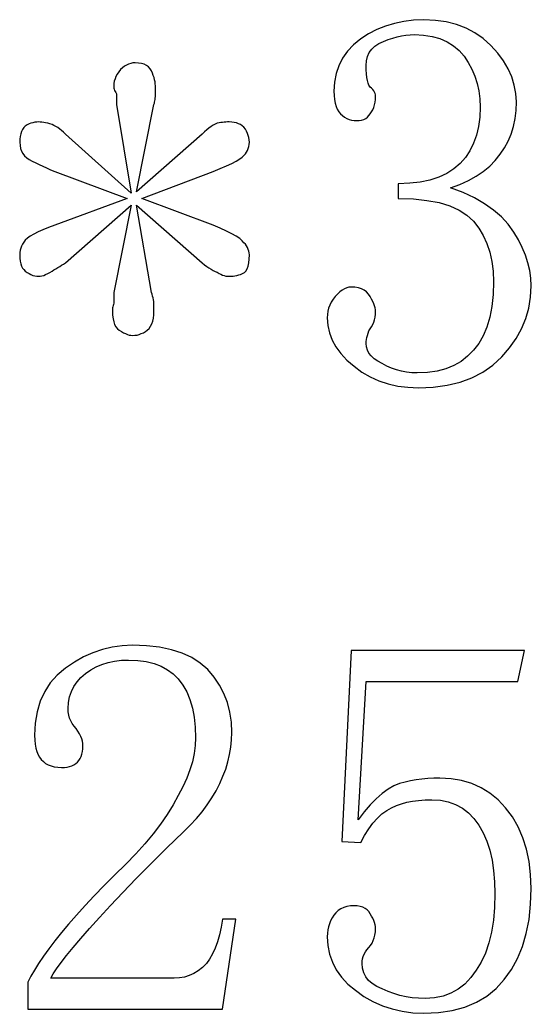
# Model space of a CAD drawing. Extents: x -190 to 190, y -140 to 140.
# Drawn here: x -150.57 to -145.28, y -105.75 to -95.47 of the extents above; entities that cross this region are included whole.
import ezdxf

# ---------------------------------------------------------------- set-up
doc = ezdxf.new("R2010")
doc.units = 0
doc.header["$MEASUREMENT"] = 0
doc.layers.get('0').update_dxf_attribs({"linetype": 'CONTINUOUS'})

msp = doc.modelspace()

# ---------------------------------------------------------------- linework, layer by layer
for points in [[(-145.289004, -98.338994), (-145.282998, -98.222002), (-145.282998, -98.222002), (-145.286992, -98.142998), (-145.286992, -98.142998), (-145.298008, -98.063994), (-145.298008, -98.063994), (-145.316006, -97.984004), (-145.316006, -97.984004), (-145.341992, -97.905), (-145.341992, -97.905), (-145.375, -97.825996), (-145.375, -97.825996), (-145.41499, -97.745996), (-145.41499, -97.745996), (-145.463008, -97.667002), (-145.463008, -97.667002), (-145.520996, -97.585996), (-145.520996, -97.585996), (-145.58999, -97.51), (-145.58999, -97.51), (-145.671992, -97.44), (-145.671992, -97.44), (-145.76501, -97.374004), (-145.76501, -97.374004), (-145.87, -97.314004), (-145.87, -97.314004), (-145.987002, -97.259004), (-145.987002, -97.259004), (-146.116006, -97.207998), (-146.116006, -97.207998), (-146.020996, -97.173994), (-146.020996, -97.173994), (-145.932002, -97.135), (-145.932002, -97.135), (-145.852002, -97.09), (-145.852002, -97.09), (-145.777998, -97.041006), (-145.777998, -97.041006), (-145.712002, -96.986006), (-145.712002, -96.986006), (-145.653994, -96.925996), (-145.653994, -96.925996), (-145.602002, -96.860996), (-145.602002, -96.860996), (-145.557998, -96.795996), (-145.557998, -96.795996), (-145.520996, -96.725996), (-145.520996, -96.725996), (-145.49001, -96.652998), (-145.49001, -96.652998), (-145.465996, -96.575996), (-145.465996, -96.575996), (-145.448994, -96.493994), (-145.448994, -96.493994), (-145.438994, -96.409004), (-145.438994, -96.409004), (-145.436006, -96.32), (-145.436006, -96.32), (-145.440996, -96.232998), (-145.440996, -96.232998), (-145.457002, -96.147002), (-145.457002, -96.147002), (-145.484004, -96.063008), (-145.484004, -96.063008), (-145.522002, -95.978994), (-145.522002, -95.978994), (-145.56999, -95.896992), (-145.56999, -95.896992), (-145.629004, -95.816006), (-145.629004, -95.816006), (-145.698994, -95.735996), (-145.698994, -95.735996), (-145.777998, -95.665996), (-145.777998, -95.665996), (-145.863994, -95.607002), (-145.863994, -95.607002), (-145.955996, -95.559004), (-145.955996, -95.559004), (-146.055, -95.521006), (-146.055, -95.521006), (-146.161006, -95.494004), (-146.161006, -95.494004), (-146.274004, -95.477998), (-146.274004, -95.477998), (-146.394004, -95.472002), (-146.394004, -95.472002), (-146.498994, -95.476006), (-146.498994, -95.476006), (-146.59999, -95.487998), (-146.59999, -95.487998), (-146.697002, -95.507998), (-146.697002, -95.507998), (-146.790996, -95.536006), (-146.790996, -95.536006), (-146.88, -95.572002), (-146.88, -95.572002), (-146.965, -95.615), (-146.965, -95.615), (-147.047002, -95.667002), (-147.047002, -95.667002), (-147.12, -95.729004), (-147.12, -95.729004), (-147.182998, -95.795996), (-147.182998, -95.795996), (-147.233994, -95.867998), (-147.233994, -95.867998), (-147.273008, -95.945996), (-147.273008, -95.945996), (-147.302002, -96.027998), (-147.302002, -96.027998), (-147.319004, -96.115996), (-147.319004, -96.115996), (-147.323994, -96.207998), (-147.323994, -96.207998), (-147.322998, -96.253994), (-147.322998, -96.253994), (-147.319004, -96.295996), (-147.319004, -96.295996), (-147.312002, -96.332998), (-147.312002, -96.332998), (-147.302002, -96.367002), (-147.302002, -96.367002), (-147.288994, -96.397002), (-147.288994, -96.397002), (-147.273008, -96.422998), (-147.273008, -96.422998), (-147.255, -96.445), (-147.255, -96.445), (-147.23501, -96.462998), (-147.23501, -96.462998), (-147.212998, -96.478994), (-147.212998, -96.478994), (-147.19, -96.491006), (-147.19, -96.491006), (-147.167002, -96.500996), (-147.167002, -96.500996), (-147.141992, -96.507998), (-147.141992, -96.507998), (-147.116006, -96.513008), (-147.116006, -96.513008), (-147.088008, -96.514004), (-147.088008, -96.514004), (-147.062002, -96.513008), (-147.062002, -96.513008), (-147.037002, -96.507998), (-147.037002, -96.507998), (-147.01501, -96.500996), (-147.01501, -96.500996), (-146.99499, -96.491006), (-146.99499, -96.491006), (-146.978008, -96.478994), (-146.978008, -96.478994), (-146.962998, -96.462998), (-146.962998, -96.462998), (-146.948994, -96.445), (-146.948994, -96.445), (-146.935, -96.423994), (-146.935, -96.423994), (-146.921992, -96.401992), (-146.921992, -96.401992), (-146.911992, -96.377002), (-146.911992, -96.377002), (-146.904004, -96.351992), (-146.904004, -96.351992), (-146.897998, -96.323994), (-146.897998, -96.323994), (-146.89501, -96.295), (-146.89501, -96.295), (-146.893994, -96.263994), (-146.893994, -96.263994), (-146.89501, -96.247998), (-146.89501, -96.247998), (-146.897998, -96.232998), (-146.897998, -96.232998), (-146.904004, -96.219004), (-146.904004, -96.219004), (-146.911992, -96.205), (-146.911992, -96.205), (-146.921992, -96.192002), (-146.921992, -96.192002), (-146.935, -96.179004), (-146.935, -96.179004), (-146.948994, -96.167002), (-146.948994, -96.167002), (-146.961006, -96.148994), (-146.961006, -96.148994), (-146.97, -96.125996), (-146.97, -96.125996), (-146.978008, -96.098994), (-146.978008, -96.098994), (-146.982998, -96.066992), (-146.982998, -96.066992), (-146.988008, -96.031006), (-146.988008, -96.031006), (-146.99, -95.99), (-146.99, -95.99), (-146.990996, -95.945), (-146.990996, -95.945), (-146.987002, -95.895), (-146.987002, -95.895), (-146.975996, -95.85), (-146.975996, -95.85), (-146.957998, -95.81), (-146.957998, -95.81), (-146.932002, -95.775), (-146.932002, -95.775), (-146.899004, -95.742998), (-146.899004, -95.742998), (-146.858008, -95.717002), (-146.858008, -95.717002), (-146.810996, -95.695), (-146.810996, -95.695), (-146.762998, -95.675996), (-146.762998, -95.675996), (-146.715996, -95.660996), (-146.715996, -95.660996), (-146.67, -95.647998), (-146.67, -95.647998), (-146.625, -95.637998), (-146.625, -95.637998), (-146.58, -95.631006), (-146.58, -95.631006), (-146.53499, -95.627002), (-146.53499, -95.627002), (-146.491006, -95.625), (-146.491006, -95.625), (-146.395996, -95.63), (-146.395996, -95.63), (-146.307002, -95.642998), (-146.307002, -95.642998), (-146.227002, -95.665996), (-146.227002, -95.665996), (-146.153008, -95.697998), (-146.153008, -95.697998), (-146.087002, -95.739004), (-146.087002, -95.739004), (-146.028994, -95.787998), (-146.028994, -95.787998), (-145.977002, -95.847002), (-145.977002, -95.847002), (-145.932998, -95.912998), (-145.932998, -95.912998), (-145.896006, -95.981006), (-145.896006, -95.981006), (-145.86499, -96.052998), (-145.86499, -96.052998), (-145.841006, -96.129004), (-145.841006, -96.129004), (-145.824004, -96.207002), (-145.824004, -96.207002), (-145.814004, -96.29), (-145.814004, -96.29), (-145.811006, -96.375), (-145.811006, -96.375), (-145.815, -96.478994), (-145.815, -96.478994), (-145.827998, -96.575996), (-145.827998, -96.575996), (-145.849004, -96.665996), (-145.849004, -96.665996), (-145.879004, -96.749004), (-145.879004, -96.749004), (-145.917002, -96.826006), (-145.917002, -96.826006), (-145.963994, -96.895996), (-145.963994, -96.895996), (-146.018994, -96.957998), (-146.018994, -96.957998), (-146.082998, -97.014004), (-146.082998, -97.014004), (-146.155996, -97.060996), (-146.155996, -97.060996), (-146.237998, -97.098994), (-146.237998, -97.098994), (-146.33, -97.129004), (-146.33, -97.129004), (-146.43, -97.15), (-146.43, -97.15), (-146.539004, -97.162998), (-146.539004, -97.162998), (-146.658008, -97.167002), (-146.658008, -97.167002), (-146.658008, -97.32), (-146.658008, -97.32), (-146.502002, -97.323994), (-146.502002, -97.323994), (-146.362002, -97.338994), (-146.362002, -97.338994), (-146.236006, -97.362998), (-146.236006, -97.362998), (-146.125, -97.397002), (-146.125, -97.397002), (-146.028994, -97.44), (-146.028994, -97.44), (-145.946992, -97.492998), (-145.946992, -97.492998), (-145.88, -97.556006), (-145.88, -97.556006), (-145.825, -97.625996), (-145.825, -97.625996), (-145.777998, -97.702998), (-145.777998, -97.702998), (-145.74, -97.786006), (-145.74, -97.786006), (-145.71001, -97.875), (-145.71001, -97.875), (-145.688994, -97.970996), (-145.688994, -97.970996), (-145.676006, -98.072998), (-145.676006, -98.072998), (-145.671992, -98.181006), (-145.671992, -98.181006), (-145.676006, -98.314004), (-145.676006, -98.314004), (-145.688994, -98.436992), (-145.688994, -98.436992), (-145.71001, -98.549004), (-145.71001, -98.549004), (-145.74, -98.65), (-145.74, -98.65), (-145.777998, -98.741006), (-145.777998, -98.741006), (-145.825, -98.82), (-145.825, -98.82), (-145.88, -98.889004), (-145.88, -98.889004), (-145.94001, -98.952002), (-145.94001, -98.952002), (-146.007002, -99.005), (-146.007002, -99.005), (-146.082002, -99.047998), (-146.082002, -99.047998), (-146.165996, -99.082002), (-146.165996, -99.082002), (-146.257002, -99.105996), (-146.257002, -99.105996), (-146.356006, -99.12), (-146.356006, -99.12), (-146.463008, -99.125), (-146.463008, -99.125), (-146.518008, -99.122998), (-146.518008, -99.122998), (-146.571992, -99.117002), (-146.571992, -99.117002), (-146.625, -99.107002), (-146.625, -99.107002), (-146.677002, -99.092998), (-146.677002, -99.092998), (-146.726992, -99.076006), (-146.726992, -99.076006), (-146.776006, -99.054004), (-146.776006, -99.054004), (-146.824004, -99.027998), (-146.824004, -99.027998), (-146.869004, -99.002998), (-146.869004, -99.002998), (-146.906006, -98.977002), (-146.906006, -98.977002), (-146.937002, -98.949004), (-146.937002, -98.949004), (-146.961006, -98.918994), (-146.961006, -98.918994), (-146.978008, -98.887998), (-146.978008, -98.887998), (-146.988008, -98.853994), (-146.988008, -98.853994), (-146.990996, -98.82), (-146.990996, -98.82), (-146.99, -98.798994), (-146.99, -98.798994), (-146.988008, -98.779004), (-146.988008, -98.779004), (-146.982998, -98.757998), (-146.982998, -98.757998), (-146.978008, -98.736006), (-146.978008, -98.736006), (-146.97, -98.713008), (-146.97, -98.713008), (-146.961006, -98.69), (-146.961006, -98.69), (-146.948994, -98.667002), (-146.948994, -98.667002), (-146.935, -98.645996), (-146.935, -98.645996), (-146.921992, -98.623994), (-146.921992, -98.623994), (-146.911992, -98.6), (-146.911992, -98.6), (-146.904004, -98.573994), (-146.904004, -98.573994), (-146.897998, -98.545996), (-146.897998, -98.545996), (-146.89501, -98.517002), (-146.89501, -98.517002), (-146.893994, -98.485996), (-146.893994, -98.485996), (-146.89501, -98.47), (-146.89501, -98.47), (-146.897998, -98.451006), (-146.897998, -98.451006), (-146.904004, -98.430996), (-146.904004, -98.430996), (-146.911992, -98.408994), (-146.911992, -98.408994), (-146.921992, -98.385996), (-146.921992, -98.385996), (-146.935, -98.36), (-146.935, -98.36), (-146.948994, -98.332998), (-146.948994, -98.332998), (-146.966992, -98.307998), (-146.966992, -98.307998), (-146.988008, -98.286006), (-146.988008, -98.286006), (-147.011992, -98.267998), (-147.011992, -98.267998), (-147.03999, -98.254004), (-147.03999, -98.254004), (-147.071006, -98.243994), (-147.071006, -98.243994), (-147.106006, -98.237998), (-147.106006, -98.237998), (-147.144004, -98.236006), (-147.144004, -98.236006), (-147.167998, -98.237998), (-147.167998, -98.237998), (-147.192002, -98.243994), (-147.192002, -98.243994), (-147.21499, -98.254004), (-147.21499, -98.254004), (-147.239004, -98.267998), (-147.239004, -98.267998), (-147.263008, -98.286006), (-147.263008, -98.286006), (-147.286992, -98.307998), (-147.286992, -98.307998), (-147.311006, -98.332998), (-147.311006, -98.332998), (-147.332998, -98.362002), (-147.332998, -98.362002), (-147.350996, -98.390996), (-147.350996, -98.390996), (-147.367002, -98.422002), (-147.367002, -98.422002), (-147.378994, -98.453994), (-147.378994, -98.453994), (-147.387002, -98.487002), (-147.387002, -98.487002), (-147.392002, -98.521006), (-147.392002, -98.521006), (-147.394004, -98.555996), (-147.394004, -98.555996), (-147.387998, -98.633994), (-147.387998, -98.633994), (-147.370996, -98.71), (-147.370996, -98.71), (-147.342998, -98.784004), (-147.342998, -98.784004), (-147.302998, -98.855), (-147.302998, -98.855), (-147.251992, -98.923994), (-147.251992, -98.923994), (-147.19, -98.990996), (-147.19, -98.990996), (-147.116006, -99.055996), (-147.116006, -99.055996), (-147.035, -99.115), (-147.035, -99.115), (-146.947998, -99.165), (-146.947998, -99.165), (-146.858008, -99.205), (-146.858008, -99.205), (-146.762002, -99.237002), (-146.762002, -99.237002), (-146.662998, -99.26), (-146.662998, -99.26), (-146.557998, -99.272998), (-146.557998, -99.272998), (-146.449004, -99.278008), (-146.449004, -99.278008), (-146.295996, -99.270996), (-146.295996, -99.270996), (-146.152002, -99.252002), (-146.152002, -99.252002), (-146.018994, -99.219004), (-146.018994, -99.219004), (-145.896006, -99.174004), (-145.896006, -99.174004), (-145.782988, -99.115), (-145.782988, -99.115), (-145.680996, -99.042998), (-145.680996, -99.042998), (-145.587998, -98.957998), (-145.587998, -98.957998), (-145.506992, -98.865), (-145.506992, -98.865), (-145.438994, -98.768008), (-145.438994, -98.768008), (-145.382998, -98.667002), (-145.382998, -98.667002), (-145.338994, -98.562002), (-145.338994, -98.562002), (-145.307998, -98.452998), (-145.307998, -98.452998), (-145.289004, -98.338994)], [(-149.311006, -97.32), (-148.573994, -97.042002), (-148.573994, -97.042002), (-148.5, -97.010996), (-148.5, -97.010996), (-148.435, -96.982998), (-148.435, -96.982998), (-148.38, -96.957002), (-148.38, -96.957002), (-148.333994, -96.932998), (-148.333994, -96.932998), (-148.297998, -96.910996), (-148.297998, -96.910996), (-148.271992, -96.892002), (-148.271992, -96.892002), (-148.25501, -96.875), (-148.25501, -96.875), (-148.24, -96.859004), (-148.24, -96.859004), (-148.228008, -96.840996), (-148.228008, -96.840996), (-148.218008, -96.822002), (-148.218008, -96.822002), (-148.21, -96.802998), (-148.21, -96.802998), (-148.203994, -96.782002), (-148.203994, -96.782002), (-148.201006, -96.76), (-148.201006, -96.76), (-148.199004, -96.735996), (-148.199004, -96.735996), (-148.201006, -96.712998), (-148.201006, -96.712998), (-148.203994, -96.69), (-148.203994, -96.69), (-148.21, -96.667002), (-148.21, -96.667002), (-148.218008, -96.646006), (-148.218008, -96.646006), (-148.228008, -96.624004), (-148.228008, -96.624004), (-148.24, -96.603994), (-148.24, -96.603994), (-148.25501, -96.582998), (-148.25501, -96.582998), (-148.271992, -96.569004), (-148.271992, -96.569004), (-148.28999, -96.555996), (-148.28999, -96.555996), (-148.31001, -96.546006), (-148.31001, -96.546006), (-148.332002, -96.537998), (-148.332002, -96.537998), (-148.356006, -96.532002), (-148.356006, -96.532002), (-148.380996, -96.529004), (-148.380996, -96.529004), (-148.407998, -96.527998), (-148.407998, -96.527998), (-148.424004, -96.527998), (-148.424004, -96.527998), (-148.441006, -96.529004), (-148.441006, -96.529004), (-148.458008, -96.53), (-148.458008, -96.53), (-148.476006, -96.532002), (-148.476006, -96.532002), (-148.494004, -96.535), (-148.494004, -96.535), (-148.513008, -96.537998), (-148.513008, -96.537998), (-148.532998, -96.542002), (-148.532998, -96.542002), (-148.552998, -96.551006), (-148.552998, -96.551006), (-148.573994, -96.562002), (-148.573994, -96.562002), (-148.59501, -96.575996), (-148.59501, -96.575996), (-148.617002, -96.592002), (-148.617002, -96.592002), (-148.638994, -96.61), (-148.638994, -96.61), (-148.662002, -96.63), (-148.662002, -96.63), (-148.686006, -96.652998), (-148.686006, -96.652998), (-149.366006, -97.25), (-149.366006, -97.25), (-149.185996, -96.346992), (-149.185996, -96.346992), (-149.182002, -96.335), (-149.182002, -96.335), (-149.178994, -96.322002), (-149.178994, -96.322002), (-149.176006, -96.308994), (-149.176006, -96.308994), (-149.174004, -96.295), (-149.174004, -96.295), (-149.173008, -96.280996), (-149.173008, -96.280996), (-149.171992, -96.266006), (-149.171992, -96.266006), (-149.171992, -96.25), (-149.171992, -96.25), (-149.171992, -96.235), (-149.171992, -96.235), (-149.171992, -96.22), (-149.171992, -96.22), (-149.171992, -96.205), (-149.171992, -96.205), (-149.171992, -96.190996), (-149.171992, -96.190996), (-149.171992, -96.177998), (-149.171992, -96.177998), (-149.171992, -96.165), (-149.171992, -96.165), (-149.171992, -96.152998), (-149.171992, -96.152998), (-149.173008, -96.132998), (-149.173008, -96.132998), (-149.175, -96.112002), (-149.175, -96.112002), (-149.178994, -96.091006), (-149.178994, -96.091006), (-149.185, -96.069004), (-149.185, -96.069004), (-149.193008, -96.047002), (-149.193008, -96.047002), (-149.202002, -96.024004), (-149.202002, -96.024004), (-149.212998, -96), (-149.212998, -96), (-149.226992, -95.977998), (-149.226992, -95.977998), (-149.243994, -95.959004), (-149.243994, -95.959004), (-149.263994, -95.944004), (-149.263994, -95.944004), (-149.287998, -95.932002), (-149.287998, -95.932002), (-149.315, -95.923994), (-149.315, -95.923994), (-149.345996, -95.918994), (-149.345996, -95.918994), (-149.38, -95.917002), (-149.38, -95.917002), (-149.404004, -95.917998), (-149.404004, -95.917998), (-149.426992, -95.922002), (-149.426992, -95.922002), (-149.449004, -95.93), (-149.449004, -95.93), (-149.470996, -95.94), (-149.470996, -95.94), (-149.491992, -95.951992), (-149.491992, -95.951992), (-149.513008, -95.967998), (-149.513008, -95.967998), (-149.533008, -95.986006), (-149.533008, -95.986006), (-149.551006, -96.01), (-149.551006, -96.01), (-149.566992, -96.033994), (-149.566992, -96.033994), (-149.58, -96.057998), (-149.58, -96.057998), (-149.589004, -96.082002), (-149.589004, -96.082002), (-149.597002, -96.105), (-149.597002, -96.105), (-149.600996, -96.129004), (-149.600996, -96.129004), (-149.601992, -96.152998), (-149.601992, -96.152998), (-149.601992, -96.165), (-149.601992, -96.165), (-149.6, -96.176992), (-149.6, -96.176992), (-149.597002, -96.189004), (-149.597002, -96.189004), (-149.592998, -96.201006), (-149.592998, -96.201006), (-149.588008, -96.212002), (-149.588008, -96.212002), (-149.582002, -96.224004), (-149.582002, -96.224004), (-149.573994, -96.235996), (-149.573994, -96.235996), (-149.573994, -96.249004), (-149.573994, -96.249004), (-149.573994, -96.262002), (-149.573994, -96.262002), (-149.573994, -96.277002), (-149.573994, -96.277002), (-149.573994, -96.292998), (-149.573994, -96.292998), (-149.573994, -96.31), (-149.573994, -96.31), (-149.573994, -96.327998), (-149.573994, -96.327998), (-149.573994, -96.346992), (-149.573994, -96.346992), (-149.422002, -97.264004), (-149.422002, -97.264004), (-150.102002, -96.652998), (-150.102002, -96.652998), (-150.122002, -96.634004), (-150.122002, -96.634004), (-150.142002, -96.617002), (-150.142002, -96.617002), (-150.161992, -96.601006), (-150.161992, -96.601006), (-150.181992, -96.587002), (-150.181992, -96.587002), (-150.200996, -96.575), (-150.200996, -96.575), (-150.221006, -96.565), (-150.221006, -96.565), (-150.241006, -96.555996), (-150.241006, -96.555996), (-150.263994, -96.547998), (-150.263994, -96.547998), (-150.286006, -96.542002), (-150.286006, -96.542002), (-150.307002, -96.537002), (-150.307002, -96.537002), (-150.326992, -96.532998), (-150.326992, -96.532998), (-150.345996, -96.53), (-150.345996, -96.53), (-150.363994, -96.529004), (-150.363994, -96.529004), (-150.38, -96.527998), (-150.38, -96.527998), (-150.4, -96.529004), (-150.4, -96.529004), (-150.42, -96.530996), (-150.42, -96.530996), (-150.43999, -96.536006), (-150.43999, -96.536006), (-150.459004, -96.542002), (-150.459004, -96.542002), (-150.479004, -96.548994), (-150.479004, -96.548994), (-150.499004, -96.559004), (-150.499004, -96.559004), (-150.518994, -96.57), (-150.518994, -96.57), (-150.534004, -96.587002), (-150.534004, -96.587002), (-150.545996, -96.606006), (-150.545996, -96.606006), (-150.555996, -96.626992), (-150.555996, -96.626992), (-150.564004, -96.651006), (-150.564004, -96.651006), (-150.57001, -96.677002), (-150.57001, -96.677002), (-150.572998, -96.706006), (-150.572998, -96.706006), (-150.573994, -96.735996), (-150.573994, -96.735996), (-150.572002, -96.771006), (-150.572002, -96.771006), (-150.566992, -96.801992), (-150.566992, -96.801992), (-150.556992, -96.831006), (-150.556992, -96.831006), (-150.543008, -96.855996), (-150.543008, -96.855996), (-150.525, -96.878994), (-150.525, -96.878994), (-150.502998, -96.9), (-150.502998, -96.9), (-150.477012, -96.917002), (-150.477012, -96.917002), (-150.445, -96.932998), (-150.445, -96.932998), (-150.41, -96.95), (-150.41, -96.95), (-150.373994, -96.966992), (-150.373994, -96.966992), (-150.336992, -96.985), (-150.336992, -96.985), (-150.297002, -97.002998), (-150.297002, -97.002998), (-150.255996, -97.021992), (-150.255996, -97.021992), (-150.213008, -97.042002), (-150.213008, -97.042002), (-149.462998, -97.32), (-149.462998, -97.32), (-150.213008, -97.597002), (-150.213008, -97.597002), (-150.277002, -97.621006), (-150.277002, -97.621006), (-150.335, -97.644004), (-150.335, -97.644004), (-150.38499, -97.666006), (-150.38499, -97.666006), (-150.428994, -97.687998), (-150.428994, -97.687998), (-150.465996, -97.709004), (-150.465996, -97.709004), (-150.496006, -97.73), (-150.496006, -97.73), (-150.518994, -97.75), (-150.518994, -97.75), (-150.534004, -97.77), (-150.534004, -97.77), (-150.545996, -97.791006), (-150.545996, -97.791006), (-150.555996, -97.811992), (-150.555996, -97.811992), (-150.564004, -97.833994), (-150.564004, -97.833994), (-150.57001, -97.855996), (-150.57001, -97.855996), (-150.572998, -97.879004), (-150.572998, -97.879004), (-150.573994, -97.902998), (-150.573994, -97.902998), (-150.572998, -97.937002), (-150.572998, -97.937002), (-150.57001, -97.967998), (-150.57001, -97.967998), (-150.564004, -97.995), (-150.564004, -97.995), (-150.555996, -98.018994), (-150.555996, -98.018994), (-150.545996, -98.039004), (-150.545996, -98.039004), (-150.534004, -98.056006), (-150.534004, -98.056006), (-150.518994, -98.07), (-150.518994, -98.07), (-150.499004, -98.084004), (-150.499004, -98.084004), (-150.479004, -98.096992), (-150.479004, -98.096992), (-150.459004, -98.107002), (-150.459004, -98.107002), (-150.43999, -98.115), (-150.43999, -98.115), (-150.42, -98.121006), (-150.42, -98.121006), (-150.4, -98.123994), (-150.4, -98.123994), (-150.38, -98.125), (-150.38, -98.125), (-150.363994, -98.123994), (-150.363994, -98.123994), (-150.345996, -98.121006), (-150.345996, -98.121006), (-150.326992, -98.115), (-150.326992, -98.115), (-150.307002, -98.107002), (-150.307002, -98.107002), (-150.286006, -98.096992), (-150.286006, -98.096992), (-150.263994, -98.084004), (-150.263994, -98.084004), (-150.241006, -98.07), (-150.241006, -98.07), (-150.221006, -98.057998), (-150.221006, -98.057998), (-150.200996, -98.045996), (-150.200996, -98.045996), (-150.181992, -98.034004), (-150.181992, -98.034004), (-150.161992, -98.022002), (-150.161992, -98.022002), (-150.142002, -98.01), (-150.142002, -98.01), (-150.122002, -97.997998), (-150.122002, -97.997998), (-150.102002, -97.985996), (-150.102002, -97.985996), (-149.422002, -97.388994), (-149.422002, -97.388994), (-149.601992, -98.292002), (-149.601992, -98.292002), (-149.601992, -98.310996), (-149.601992, -98.310996), (-149.601992, -98.329004), (-149.601992, -98.329004), (-149.601992, -98.346006), (-149.601992, -98.346006), (-149.601992, -98.362002), (-149.601992, -98.362002), (-149.601992, -98.376992), (-149.601992, -98.376992), (-149.601992, -98.39), (-149.601992, -98.39), (-149.601992, -98.402998), (-149.601992, -98.402998), (-149.606006, -98.415), (-149.606006, -98.415), (-149.609004, -98.427002), (-149.609004, -98.427002), (-149.611992, -98.439004), (-149.611992, -98.439004), (-149.614004, -98.451006), (-149.614004, -98.451006), (-149.615, -98.462002), (-149.615, -98.462002), (-149.616006, -98.474004), (-149.616006, -98.474004), (-149.616006, -98.485996), (-149.616006, -98.485996), (-149.615, -98.527998), (-149.615, -98.527998), (-149.61, -98.563994), (-149.61, -98.563994), (-149.602998, -98.597002), (-149.602998, -98.597002), (-149.592998, -98.625), (-149.592998, -98.625), (-149.580996, -98.647998), (-149.580996, -98.647998), (-149.565, -98.667002), (-149.565, -98.667002), (-149.546992, -98.681006), (-149.546992, -98.681006), (-149.523008, -98.695), (-149.523008, -98.695), (-149.500996, -98.707998), (-149.500996, -98.707998), (-149.48, -98.717998), (-149.48, -98.717998), (-149.461006, -98.725996), (-149.461006, -98.725996), (-149.442002, -98.732002), (-149.442002, -98.732002), (-149.424004, -98.735), (-149.424004, -98.735), (-149.407998, -98.736006), (-149.407998, -98.736006), (-149.384004, -98.735), (-149.384004, -98.735), (-149.360996, -98.732002), (-149.360996, -98.732002), (-149.339004, -98.725996), (-149.339004, -98.725996), (-149.316992, -98.717998), (-149.316992, -98.717998), (-149.295996, -98.707998), (-149.295996, -98.707998), (-149.275, -98.695), (-149.275, -98.695), (-149.25499, -98.681006), (-149.25499, -98.681006), (-149.237012, -98.662998), (-149.237012, -98.662998), (-149.221006, -98.642002), (-149.221006, -98.642002), (-149.207998, -98.617998), (-149.207998, -98.617998), (-149.197998, -98.59), (-149.197998, -98.59), (-149.191006, -98.559004), (-149.191006, -98.559004), (-149.187002, -98.523994), (-149.187002, -98.523994), (-149.185996, -98.485996), (-149.185996, -98.485996), (-149.185996, -98.480996), (-149.185996, -98.480996), (-149.185996, -98.475), (-149.185996, -98.475), (-149.185996, -98.467002), (-149.185996, -98.467002), (-149.185996, -98.457002), (-149.185996, -98.457002), (-149.185996, -98.445), (-149.185996, -98.445), (-149.185996, -98.431992), (-149.185996, -98.431992), (-149.185996, -98.417002), (-149.185996, -98.417002), (-149.185996, -98.401006), (-149.185996, -98.401006), (-149.187998, -98.384004), (-149.187998, -98.384004), (-149.191006, -98.367002), (-149.191006, -98.367002), (-149.195, -98.348994), (-149.195, -98.348994), (-149.19999, -98.33), (-149.19999, -98.33), (-149.205996, -98.310996), (-149.205996, -98.310996), (-149.212998, -98.292002), (-149.212998, -98.292002), (-149.366006, -97.388994), (-149.366006, -97.388994), (-148.686006, -97.985996), (-148.686006, -97.985996), (-148.662002, -98.005), (-148.662002, -98.005), (-148.638994, -98.022998), (-148.638994, -98.022998), (-148.617002, -98.037998), (-148.617002, -98.037998), (-148.59501, -98.052002), (-148.59501, -98.052002), (-148.573994, -98.063994), (-148.573994, -98.063994), (-148.552998, -98.075), (-148.552998, -98.075), (-148.532998, -98.082998), (-148.532998, -98.082998), (-148.513008, -98.095), (-148.513008, -98.095), (-148.494004, -98.104004), (-148.494004, -98.104004), (-148.476006, -98.112002), (-148.476006, -98.112002), (-148.458008, -98.117998), (-148.458008, -98.117998), (-148.441006, -98.122002), (-148.441006, -98.122002), (-148.424004, -98.123994), (-148.424004, -98.123994), (-148.407998, -98.125), (-148.407998, -98.125), (-148.387998, -98.125), (-148.387998, -98.125), (-148.367998, -98.122998), (-148.367998, -98.122998), (-148.348008, -98.12), (-148.348008, -98.12), (-148.328008, -98.116006), (-148.328008, -98.116006), (-148.308994, -98.110996), (-148.308994, -98.110996), (-148.288994, -98.105), (-148.288994, -98.105), (-148.268994, -98.096992), (-148.268994, -98.096992), (-148.25, -98.087002), (-148.25, -98.087002), (-148.23499, -98.07), (-148.23499, -98.07), (-148.222002, -98.047998), (-148.222002, -98.047998), (-148.212002, -98.02), (-148.212002, -98.02), (-148.205, -97.986992), (-148.205, -97.986992), (-148.201006, -97.947998), (-148.201006, -97.947998), (-148.199004, -97.902998), (-148.199004, -97.902998), (-148.201006, -97.882998), (-148.201006, -97.882998), (-148.203994, -97.864004), (-148.203994, -97.864004), (-148.21, -97.846006), (-148.21, -97.846006), (-148.218008, -97.827998), (-148.218008, -97.827998), (-148.228008, -97.810996), (-148.228008, -97.810996), (-148.24, -97.793994), (-148.24, -97.793994), (-148.25501, -97.777998), (-148.25501, -97.777998), (-148.271992, -97.756992), (-148.271992, -97.756992), (-148.297998, -97.735), (-148.297998, -97.735), (-148.333994, -97.710996), (-148.333994, -97.710996), (-148.38, -97.685), (-148.38, -97.685), (-148.435, -97.657002), (-148.435, -97.657002), (-148.5, -97.627998), (-148.5, -97.627998), (-148.573994, -97.597002), (-148.573994, -97.597002), (-149.311006, -97.32)], [(-148.758994, -102.789004), (-148.755, -102.9), (-148.755, -102.9), (-148.758994, -102.98), (-148.758994, -102.98), (-148.77, -103.061992), (-148.77, -103.061992), (-148.788008, -103.146006), (-148.788008, -103.146006), (-148.813994, -103.230996), (-148.813994, -103.230996), (-148.847002, -103.317998), (-148.847002, -103.317998), (-148.888008, -103.407002), (-148.888008, -103.407002), (-148.936006, -103.497002), (-148.936006, -103.497002), (-148.986992, -103.592998), (-148.986992, -103.592998), (-149.047998, -103.690996), (-149.047998, -103.690996), (-149.116992, -103.790996), (-149.116992, -103.790996), (-149.194004, -103.892002), (-149.194004, -103.892002), (-149.28, -103.995), (-149.28, -103.995), (-149.373994, -104.098994), (-149.373994, -104.098994), (-149.477002, -104.206006), (-149.477002, -104.206006), (-149.592998, -104.318994), (-149.592998, -104.318994), (-149.702002, -104.427998), (-149.702002, -104.427998), (-149.803994, -104.532998), (-149.803994, -104.532998), (-149.899004, -104.634004), (-149.899004, -104.634004), (-149.987002, -104.732002), (-149.987002, -104.732002), (-150.068994, -104.825), (-150.068994, -104.825), (-150.143994, -104.914004), (-150.143994, -104.914004), (-150.212002, -104.998994), (-150.212002, -104.998994), (-150.273994, -105.080996), (-150.273994, -105.080996), (-150.32999, -105.157998), (-150.32999, -105.157998), (-150.38, -105.232002), (-150.38, -105.232002), (-150.423008, -105.300996), (-150.423008, -105.300996), (-150.46, -105.365996), (-150.46, -105.365996), (-150.490996, -105.427998), (-150.490996, -105.427998), (-150.490996, -105.705996), (-150.490996, -105.705996), (-148.477002, -105.705996), (-148.477002, -105.705996), (-148.338008, -104.775), (-148.338008, -104.775), (-148.477002, -104.775), (-148.477002, -104.775), (-148.490996, -104.859004), (-148.490996, -104.859004), (-148.507998, -104.937002), (-148.507998, -104.937002), (-148.527998, -105.008994), (-148.527998, -105.008994), (-148.552002, -105.074004), (-148.552002, -105.074004), (-148.579004, -105.134004), (-148.579004, -105.134004), (-148.61, -105.187002), (-148.61, -105.187002), (-148.644004, -105.232998), (-148.644004, -105.232998), (-148.68499, -105.274004), (-148.68499, -105.274004), (-148.727998, -105.307998), (-148.727998, -105.307998), (-148.772998, -105.336006), (-148.772998, -105.336006), (-148.820996, -105.357998), (-148.820996, -105.357998), (-148.871006, -105.374004), (-148.871006, -105.374004), (-148.922998, -105.382998), (-148.922998, -105.382998), (-148.976992, -105.385996), (-148.976992, -105.385996), (-150.25499, -105.385996), (-150.25499, -105.385996), (-150.23001, -105.342002), (-150.23001, -105.342002), (-150.194004, -105.287998), (-150.194004, -105.287998), (-150.147002, -105.223994), (-150.147002, -105.223994), (-150.08999, -105.15), (-150.08999, -105.15), (-150.021006, -105.067002), (-150.021006, -105.067002), (-149.941992, -104.975), (-149.941992, -104.975), (-149.851992, -104.872002), (-149.851992, -104.872002), (-149.750996, -104.756992), (-149.750996, -104.756992), (-149.637002, -104.632002), (-149.637002, -104.632002), (-149.51, -104.497998), (-149.51, -104.497998), (-149.371992, -104.355), (-149.371992, -104.355), (-149.22, -104.202998), (-149.22, -104.202998), (-149.056006, -104.042002), (-149.056006, -104.042002), (-148.88, -103.872002), (-148.88, -103.872002), (-148.810996, -103.804004), (-148.810996, -103.804004), (-148.747002, -103.735), (-148.747002, -103.735), (-148.689004, -103.665), (-148.689004, -103.665), (-148.635, -103.592998), (-148.635, -103.592998), (-148.587002, -103.520996), (-148.587002, -103.520996), (-148.542998, -103.447002), (-148.542998, -103.447002), (-148.505, -103.372002), (-148.505, -103.372002), (-148.471992, -103.297002), (-148.471992, -103.297002), (-148.443994, -103.222002), (-148.443994, -103.222002), (-148.421006, -103.146006), (-148.421006, -103.146006), (-148.403008, -103.070996), (-148.403008, -103.070996), (-148.38999, -102.995), (-148.38999, -102.995), (-148.383008, -102.92), (-148.383008, -102.92), (-148.38, -102.845), (-148.38, -102.845), (-148.385, -102.735996), (-148.385, -102.735996), (-148.39999, -102.632998), (-148.39999, -102.632998), (-148.425996, -102.533994), (-148.425996, -102.533994), (-148.462002, -102.440996), (-148.462002, -102.440996), (-148.507998, -102.352998), (-148.507998, -102.352998), (-148.563994, -102.27), (-148.563994, -102.27), (-148.62999, -102.192002), (-148.62999, -102.192002), (-148.707002, -102.125), (-148.707002, -102.125), (-148.796006, -102.068994), (-148.796006, -102.068994), (-148.895, -102.022998), (-148.895, -102.022998), (-149.005996, -101.987998), (-149.005996, -101.987998), (-149.129004, -101.962002), (-149.129004, -101.962002), (-149.262998, -101.947002), (-149.262998, -101.947002), (-149.407998, -101.942002), (-149.407998, -101.942002), (-149.514004, -101.947002), (-149.514004, -101.947002), (-149.617998, -101.961006), (-149.617998, -101.961006), (-149.719004, -101.985), (-149.719004, -101.985), (-149.818008, -102.018994), (-149.818008, -102.018994), (-149.91499, -102.062002), (-149.91499, -102.062002), (-150.01, -102.115), (-150.01, -102.115), (-150.102002, -102.177998), (-150.102002, -102.177998), (-150.187002, -102.25), (-150.187002, -102.25), (-150.259004, -102.330996), (-150.259004, -102.330996), (-150.317002, -102.420996), (-150.317002, -102.420996), (-150.362998, -102.52), (-150.362998, -102.52), (-150.396006, -102.628994), (-150.396006, -102.628994), (-150.415, -102.746006), (-150.415, -102.746006), (-150.422012, -102.872002), (-150.422012, -102.872002), (-150.42, -102.922002), (-150.42, -102.922002), (-150.416006, -102.966006), (-150.416006, -102.966006), (-150.408994, -103.006992), (-150.408994, -103.006992), (-150.399004, -103.042002), (-150.399004, -103.042002), (-150.386006, -103.074004), (-150.386006, -103.074004), (-150.370996, -103.1), (-150.370996, -103.1), (-150.352002, -103.122002), (-150.352002, -103.122002), (-150.331006, -103.143994), (-150.331006, -103.143994), (-150.307002, -103.162998), (-150.307002, -103.162998), (-150.28, -103.179004), (-150.28, -103.179004), (-150.25, -103.19), (-150.25, -103.19), (-150.217998, -103.198994), (-150.217998, -103.198994), (-150.181992, -103.203994), (-150.181992, -103.203994), (-150.143994, -103.206006), (-150.143994, -103.206006), (-150.112998, -103.205), (-150.112998, -103.205), (-150.085, -103.201006), (-150.085, -103.201006), (-150.059004, -103.196006), (-150.059004, -103.196006), (-150.03499, -103.187998), (-150.03499, -103.187998), (-150.013994, -103.176992), (-150.013994, -103.176992), (-149.994004, -103.165), (-149.994004, -103.165), (-149.977002, -103.15), (-149.977002, -103.15), (-149.963008, -103.132998), (-149.963008, -103.132998), (-149.95, -103.114004), (-149.95, -103.114004), (-149.94, -103.092002), (-149.94, -103.092002), (-149.931992, -103.069004), (-149.931992, -103.069004), (-149.926006, -103.042002), (-149.926006, -103.042002), (-149.922998, -103.014004), (-149.922998, -103.014004), (-149.922002, -102.982998), (-149.922002, -102.982998), (-149.922998, -102.959004), (-149.922998, -102.959004), (-149.927002, -102.935), (-149.927002, -102.935), (-149.933994, -102.91), (-149.933994, -102.91), (-149.943994, -102.884004), (-149.943994, -102.884004), (-149.957002, -102.857002), (-149.957002, -102.857002), (-149.973008, -102.83), (-149.973008, -102.83), (-149.991006, -102.802998), (-149.991006, -102.802998), (-150.012998, -102.777998), (-150.012998, -102.777998), (-150.032002, -102.752002), (-150.032002, -102.752002), (-150.047002, -102.724004), (-150.047002, -102.724004), (-150.059004, -102.693994), (-150.059004, -102.693994), (-150.067998, -102.662998), (-150.067998, -102.662998), (-150.073008, -102.628994), (-150.073008, -102.628994), (-150.074004, -102.595), (-150.074004, -102.595), (-150.070996, -102.532998), (-150.070996, -102.532998), (-150.06, -102.473994), (-150.06, -102.473994), (-150.040996, -102.418994), (-150.040996, -102.418994), (-150.015996, -102.367998), (-150.015996, -102.367998), (-149.982002, -102.32), (-149.982002, -102.32), (-149.941992, -102.275), (-149.941992, -102.275), (-149.894004, -102.232998), (-149.894004, -102.232998), (-149.840996, -102.197002), (-149.840996, -102.197002), (-149.783994, -102.165), (-149.783994, -102.165), (-149.724004, -102.14), (-149.724004, -102.14), (-149.66001, -102.12), (-149.66001, -102.12), (-149.592998, -102.105996), (-149.592998, -102.105996), (-149.523008, -102.097002), (-149.523008, -102.097002), (-149.449004, -102.095), (-149.449004, -102.095), (-149.353994, -102.099004), (-149.353994, -102.099004), (-149.266006, -102.11), (-149.266006, -102.11), (-149.185, -102.13), (-149.185, -102.13), (-149.112002, -102.157998), (-149.112002, -102.157998), (-149.046006, -102.193994), (-149.046006, -102.193994), (-148.986992, -102.237002), (-148.986992, -102.237002), (-148.936006, -102.288994), (-148.936006, -102.288994), (-148.888008, -102.352998), (-148.888008, -102.352998), (-148.847002, -102.424004), (-148.847002, -102.424004), (-148.813994, -102.502998), (-148.813994, -102.502998), (-148.788008, -102.590996), (-148.788008, -102.590996), (-148.77, -102.686006), (-148.77, -102.686006), (-148.758994, -102.789004)], [(-146.110996, -103.322998), (-146.227002, -103.317002), (-146.227002, -103.317002), (-146.29, -103.317998), (-146.29, -103.317998), (-146.351992, -103.320996), (-146.351992, -103.320996), (-146.412998, -103.327002), (-146.412998, -103.327002), (-146.472012, -103.335), (-146.472012, -103.335), (-146.530996, -103.345), (-146.530996, -103.345), (-146.587998, -103.357998), (-146.587998, -103.357998), (-146.643994, -103.372002), (-146.643994, -103.372002), (-146.704004, -103.396992), (-146.704004, -103.396992), (-146.763994, -103.431006), (-146.763994, -103.431006), (-146.825, -103.475), (-146.825, -103.475), (-146.887002, -103.528994), (-146.887002, -103.528994), (-146.948994, -103.592002), (-146.948994, -103.592002), (-147.010996, -103.665), (-147.010996, -103.665), (-147.074004, -103.747002), (-147.074004, -103.747002), (-146.990996, -102.317002), (-146.990996, -102.317002), (-145.421992, -102.317002), (-145.421992, -102.317002), (-145.352002, -101.997002), (-145.352002, -101.997002), (-147.144004, -101.997002), (-147.144004, -101.997002), (-147.240996, -103.97), (-147.240996, -103.97), (-147.047002, -103.982998), (-147.047002, -103.982998), (-147.006006, -103.907998), (-147.006006, -103.907998), (-146.963994, -103.840996), (-146.963994, -103.840996), (-146.92, -103.780996), (-146.92, -103.780996), (-146.873994, -103.73), (-146.873994, -103.73), (-146.827002, -103.685996), (-146.827002, -103.685996), (-146.777998, -103.65), (-146.777998, -103.65), (-146.726992, -103.621992), (-146.726992, -103.621992), (-146.677998, -103.6), (-146.677998, -103.6), (-146.625, -103.582002), (-146.625, -103.582002), (-146.568994, -103.565996), (-146.568994, -103.565996), (-146.51001, -103.554004), (-146.51001, -103.554004), (-146.447002, -103.546006), (-146.447002, -103.546006), (-146.37999, -103.541006), (-146.37999, -103.541006), (-146.310996, -103.538994), (-146.310996, -103.538994), (-146.221992, -103.543994), (-146.221992, -103.543994), (-146.140996, -103.560996), (-146.140996, -103.560996), (-146.065, -103.587998), (-146.065, -103.587998), (-145.99501, -103.625), (-145.99501, -103.625), (-145.932002, -103.674004), (-145.932002, -103.674004), (-145.87501, -103.733008), (-145.87501, -103.733008), (-145.824004, -103.802998), (-145.824004, -103.802998), (-145.78, -103.882002), (-145.78, -103.882002), (-145.742998, -103.967998), (-145.742998, -103.967998), (-145.712002, -104.062002), (-145.712002, -104.062002), (-145.687998, -104.162998), (-145.687998, -104.162998), (-145.670996, -104.272002), (-145.670996, -104.272002), (-145.660996, -104.387998), (-145.660996, -104.387998), (-145.657998, -104.510996), (-145.657998, -104.510996), (-145.661992, -104.652998), (-145.661992, -104.652998), (-145.674004, -104.786006), (-145.674004, -104.786006), (-145.694004, -104.907998), (-145.694004, -104.907998), (-145.721006, -105.020996), (-145.721006, -105.020996), (-145.757002, -105.125), (-145.757002, -105.125), (-145.800996, -105.219004), (-145.800996, -105.219004), (-145.852002, -105.302998), (-145.852002, -105.302998), (-145.907002, -105.38), (-145.907002, -105.38), (-145.969004, -105.446006), (-145.969004, -105.446006), (-146.037998, -105.499004), (-146.037998, -105.499004), (-146.112998, -105.540996), (-146.112998, -105.540996), (-146.19499, -105.571006), (-146.19499, -105.571006), (-146.284004, -105.589004), (-146.284004, -105.589004), (-146.37999, -105.595), (-146.37999, -105.595), (-146.447002, -105.593008), (-146.447002, -105.593008), (-146.512998, -105.587002), (-146.512998, -105.587002), (-146.577002, -105.577002), (-146.577002, -105.577002), (-146.641006, -105.562998), (-146.641006, -105.562998), (-146.703008, -105.545), (-146.703008, -105.545), (-146.763994, -105.522998), (-146.763994, -105.522998), (-146.824004, -105.497002), (-146.824004, -105.497002), (-146.88, -105.472002), (-146.88, -105.472002), (-146.927002, -105.442002), (-146.927002, -105.442002), (-146.965, -105.407998), (-146.965, -105.407998), (-146.99499, -105.37), (-146.99499, -105.37), (-147.016006, -105.329004), (-147.016006, -105.329004), (-147.028994, -105.282998), (-147.028994, -105.282998), (-147.033008, -105.232998), (-147.033008, -105.232998), (-147.030996, -105.21), (-147.030996, -105.21), (-147.027002, -105.185996), (-147.027002, -105.185996), (-147.02, -105.162002), (-147.02, -105.162002), (-147.01, -105.137998), (-147.01, -105.137998), (-146.997002, -105.113994), (-146.997002, -105.113994), (-146.982002, -105.090996), (-146.982002, -105.090996), (-146.962998, -105.067002), (-146.962998, -105.067002), (-146.945, -105.045996), (-146.945, -105.045996), (-146.928994, -105.022998), (-146.928994, -105.022998), (-146.917002, -104.997002), (-146.917002, -104.997002), (-146.907002, -104.969004), (-146.907002, -104.969004), (-146.9, -104.938994), (-146.9, -104.938994), (-146.89501, -104.907002), (-146.89501, -104.907002), (-146.893994, -104.872002), (-146.893994, -104.872002), (-146.89501, -104.852002), (-146.89501, -104.852002), (-146.897998, -104.832002), (-146.897998, -104.832002), (-146.904004, -104.81), (-146.904004, -104.81), (-146.911992, -104.787998), (-146.911992, -104.787998), (-146.921992, -104.765996), (-146.921992, -104.765996), (-146.935, -104.742998), (-146.935, -104.742998), (-146.948994, -104.72), (-146.948994, -104.72), (-146.962998, -104.696992), (-146.962998, -104.696992), (-146.98, -104.679004), (-146.98, -104.679004), (-147, -104.662998), (-147, -104.662998), (-147.024004, -104.652002), (-147.024004, -104.652002), (-147.052002, -104.642998), (-147.052002, -104.642998), (-147.082002, -104.637998), (-147.082002, -104.637998), (-147.116006, -104.635996), (-147.116006, -104.635996), (-147.154004, -104.637998), (-147.154004, -104.637998), (-147.19, -104.644004), (-147.19, -104.644004), (-147.222002, -104.654004), (-147.222002, -104.654004), (-147.251992, -104.667998), (-147.251992, -104.667998), (-147.278994, -104.685996), (-147.278994, -104.685996), (-147.302998, -104.707998), (-147.302998, -104.707998), (-147.323994, -104.732998), (-147.323994, -104.732998), (-147.342998, -104.762002), (-147.342998, -104.762002), (-147.357998, -104.790996), (-147.357998, -104.790996), (-147.370996, -104.822002), (-147.370996, -104.822002), (-147.380996, -104.854004), (-147.380996, -104.854004), (-147.387998, -104.887002), (-147.387998, -104.887002), (-147.392002, -104.920996), (-147.392002, -104.920996), (-147.394004, -104.956006), (-147.394004, -104.956006), (-147.387998, -105.049004), (-147.387998, -105.049004), (-147.37, -105.137002), (-147.37, -105.137002), (-147.34, -105.221006), (-147.34, -105.221006), (-147.299004, -105.3), (-147.299004, -105.3), (-147.245, -105.375), (-147.245, -105.375), (-147.18001, -105.446006), (-147.18001, -105.446006), (-147.102002, -105.511006), (-147.102002, -105.511006), (-147.012998, -105.573994), (-147.012998, -105.573994), (-146.92, -105.627002), (-146.92, -105.627002), (-146.822002, -105.67), (-146.822002, -105.67), (-146.721006, -105.704004), (-146.721006, -105.704004), (-146.615996, -105.727998), (-146.615996, -105.727998), (-146.506992, -105.742998), (-146.506992, -105.742998), (-146.394004, -105.747002), (-146.394004, -105.747002), (-146.240996, -105.74), (-146.240996, -105.74), (-146.099004, -105.719004), (-146.099004, -105.719004), (-145.969004, -105.683994), (-145.969004, -105.683994), (-145.85, -105.633994), (-145.85, -105.633994), (-145.742002, -105.57), (-145.742002, -105.57), (-145.646006, -105.492002), (-145.646006, -105.492002), (-145.560996, -105.4), (-145.560996, -105.4), (-145.486992, -105.295996), (-145.486992, -105.295996), (-145.42501, -105.181006), (-145.42501, -105.181006), (-145.374004, -105.057002), (-145.374004, -105.057002), (-145.334004, -104.921992), (-145.334004, -104.921992), (-145.30499, -104.777002), (-145.30499, -104.777002), (-145.288008, -104.620996), (-145.288008, -104.620996), (-145.282998, -104.455996), (-145.282998, -104.455996), (-145.288008, -104.312998), (-145.288008, -104.312998), (-145.303994, -104.177998), (-145.303994, -104.177998), (-145.330996, -104.051006), (-145.330996, -104.051006), (-145.368994, -103.932002), (-145.368994, -103.932002), (-145.417002, -103.821006), (-145.417002, -103.821006), (-145.476992, -103.717998), (-145.476992, -103.717998), (-145.547002, -103.621992), (-145.547002, -103.621992), (-145.625, -103.541006), (-145.625, -103.541006), (-145.71001, -103.472998), (-145.71001, -103.472998), (-145.800996, -103.417002), (-145.800996, -103.417002), (-145.897998, -103.372998), (-145.897998, -103.372998), (-146.001992, -103.341992), (-146.001992, -103.341992), (-146.110996, -103.322998)]]:
    msp.add_lwpolyline(points)

doc.saveas('drawing.dxf')
